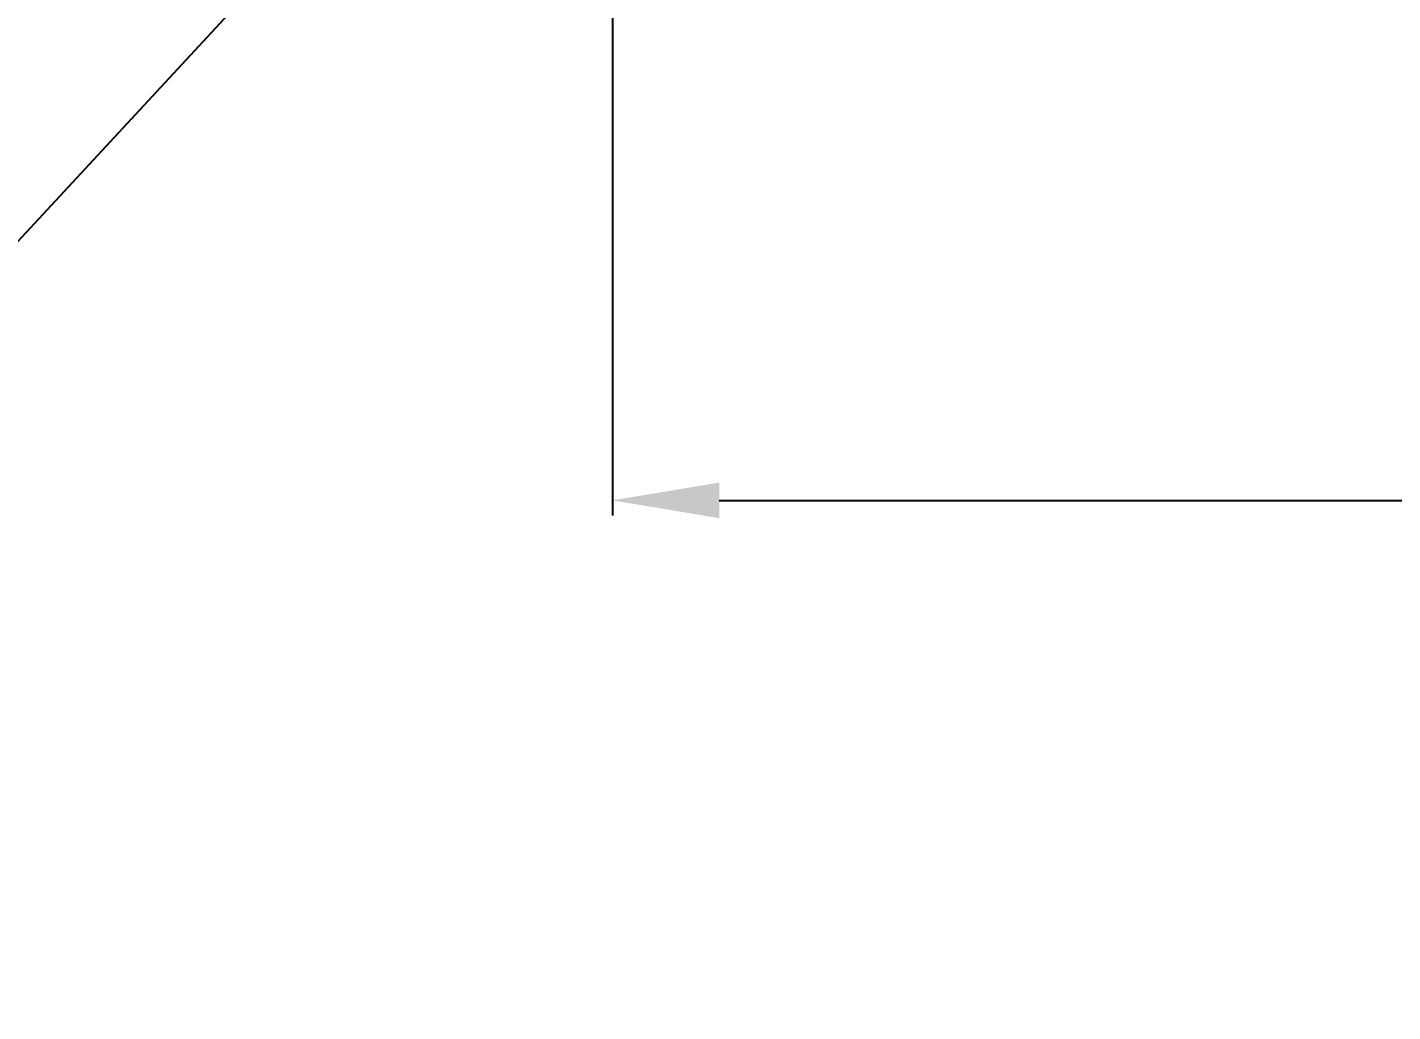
# Model space of a CAD drawing. Header units: millimetres. Extents: x 14183 to 14777, y -4239 to -3399.
# Drawn here: x 14295.49 to 14340.23, y -4058.84 to -4026.6 of the extents above; entities that cross this region are included whole.
import ezdxf

# ---------------------------------------------------------------- set-up
doc = ezdxf.new("R2010")
doc.units = ezdxf.units.MM
doc.header["$LTSCALE"] = 0.1
doc.layers.add('DIM', color=3, linetype='Continuous', lineweight=9)
doc.styles.add('ARIAL', font='arial.ttf')
doc.dimstyles.new('사본 ISO-25', dxfattribs={"dimtxt": 4, "dimasz": 3.5, "dimexe": 0.5, "dimexo": 0.625, "dimgap": 1.5, "dimtad": 1, "dimtih": 1, "dimtoh": 1, "dimdec": 1, "dimlfac": 4, "dimdsep": 46, "dimtxsty": 'ARIAL', "dimcen": 0, "dimclrd": 3, "dimclre": 3, "dimclrt": 3, "dimadec": 1, "dimazin": 0, "dimtfac": 1, "dimtdec": 1, "dimtmove": 0, "dimatfit": 3, "dimfxl": 1.25, "dimtfill": 1, "dimarcsym": 0})

# ---------------------------------------------------------------- blocks, each defined once
blk = doc.blocks.new('*D63')
at = {"layer": 'Defpoints', "color": 0, "transparency": 16777216}
for p in [(14314.665, -4016.692), (14406.165, -4016.692), (14406.165, -4042.094)]:
    blk.add_point(p, dxfattribs=at)
at = {"layer": 'DIM', "color": 3, "lineweight": -2, "transparency": 16777216}
for p, q in [((14314.665, -4017.317), (14314.665, -4042.594)), ((14406.165, -4017.317), (14406.165, -4042.594)), ((14318.165, -4042.094), (14354.498, -4042.094)), ((14402.665, -4042.094), (14366.331, -4042.094))]:
    blk.add_line(p, q, dxfattribs=at)
at = {"layer": 'DIM', "color": 3, "transparency": 16777216}
for points in [[(14318.165, -4041.511), (14318.165, -4042.678), (14314.665, -4042.094)], [(14402.665, -4041.511), (14402.665, -4042.678), (14406.165, -4042.094)]]:
    blk.add_solid(points, dxfattribs=at)
at = {"layer": 'DIM', "color": 3, "transparency": 16777216, "insert": (14360.415, -4042.094), "char_height": 4, "attachment_point": 5, "style": 'ARIAL', "bg_fill": 3, "box_fill_scale": 1.1, "bg_fill_color": 256, "bg_fill_true_color": 13158600, "bg_fill_transparency": 0}
blk.add_mtext('366', dxfattribs=at)

msp = doc.modelspace()

# ---------------------------------------------------------------- dimensions: what is measured, and where the dimension line sits
at = {"layer": 'DIM'}
dim = msp.add_linear_dim(base=(14406.165, -4042.094), p1=(14314.665, -4016.692), p2=(14406.165, -4016.692), dimstyle='사본 ISO-25', override={"dimtad": 0}, dxfattribs=at)
dim.commit()
dim.dimension.update_dxf_attribs({"geometry": '*D63', "text_midpoint": (14360.415, -4042.094)})

# ---------------------------------------------------------------- leaders
msp.add_leader([(14313.324, -4014.048), (14271.773, -4058.842), (14225.726, -4058.842)], dimstyle='사본 ISO-25', override={"dimtad": 0}, dxfattribs=at)

doc.saveas('drawing.dxf')
